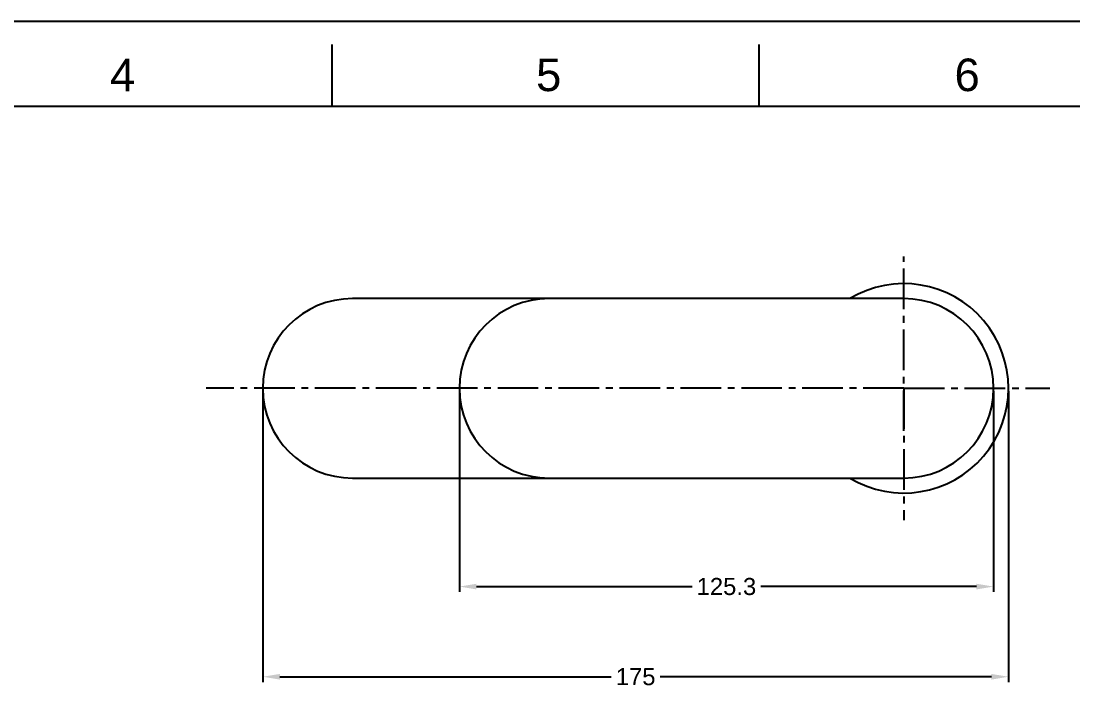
# Model space of a CAD drawing. Header units: millimetres. Extents: x 2985 to 3826, y 1462 to 2056.
# Drawn here: x 3332.6 to 3579.4, y 1900 to 2056.5 of the extents above; entities that cross this region are included whole.
import ezdxf

# ---------------------------------------------------------------- set-up
doc = ezdxf.new("R2010")
doc.units = ezdxf.units.MM
doc.linetypes.add('CENTER2', pattern=[28.575, 19.05, -3.175, 3.175, -3.175])
doc.layers.add('FORM', color=7, linetype='Continuous')
doc.styles.get("Standard").update_dxf_attribs({"font": 'arial.ttf'})
doc.dimstyles.new('사본(2) STANDARD', dxfattribs={"dimscale": 0, "dimtxt": 4, "dimasz": 4, "dimexe": 1.25, "dimexo": 0.625, "dimgap": 1.5, "dimtad": 3, "dimtih": 1, "dimtoh": 1, "dimdec": 1, "dimzin": 9, "dimdsep": 46, "dimtxsty": 'Standard', "dimcen": 2.5, "dimclrd": 3, "dimclre": 3, "dimclrt": 4, "dimadec": 0, "dimazin": 0, "dimtfac": 1, "dimtdec": 1, "dimtmove": 0, "dimatfit": 3, "dimfxl": 1.25, "dimtfill": 1, "dimtolj": 1, "dimtzin": 0, "dimarcsym": 0})

# ---------------------------------------------------------------- blocks, each defined once
blk = doc.blocks.new('*D8')
at = {"color": 3, "lineweight": -2, "transparency": 16777216}
for p, q in [((3389.33, 1969.68), (3389.33, 1901.4)), ((3564.24, 1969.68), (3564.24, 1901.4)), ((3393.33, 1902.65), (3471.04, 1902.65)), ((3560.24, 1902.65), (3482.53, 1902.65))]:
    blk.add_line(p, q, dxfattribs=at)
at = {"color": 3, "transparency": 16777216}
for points in [[(3393.33, 1903.31), (3393.33, 1901.98), (3389.33, 1902.65)], [(3560.24, 1903.31), (3560.24, 1901.98), (3564.24, 1902.65)]]:
    blk.add_solid(points, dxfattribs=at)
at = {"layer": 'Defpoints', "color": 0, "transparency": 16777216}
for p in [(3389.33, 1970.31), (3564.24, 1970.31), (3564.24, 1902.65)]:
    blk.add_point(p, dxfattribs=at)
at = {"color": 4, "transparency": 16777216, "insert": (3476.78, 1902.65), "char_height": 4, "attachment_point": 5, "bg_fill": 3, "box_fill_scale": 1.1, "bg_fill_color": 256, "bg_fill_true_color": 13158600, "bg_fill_transparency": 0}
blk.add_mtext('\\A1;175', dxfattribs=at)
blk = doc.blocks.new('*D9')
at = {"color": 3, "lineweight": -2, "transparency": 16777216}
for p, q in [((3435.44, 1969.68), (3435.44, 1922.55)), ((3560.73, 1969.68), (3560.73, 1922.55)), ((3439.44, 1923.8), (3490.02, 1923.8)), ((3556.73, 1923.8), (3506.14, 1923.8))]:
    blk.add_line(p, q, dxfattribs=at)
at = {"color": 3, "transparency": 16777216}
for points in [[(3439.44, 1924.47), (3439.44, 1923.14), (3435.44, 1923.8)], [(3556.73, 1924.47), (3556.73, 1923.14), (3560.73, 1923.8)]]:
    blk.add_solid(points, dxfattribs=at)
at = {"layer": 'Defpoints', "color": 0, "transparency": 16777216}
for p in [(3435.44, 1970.31), (3560.73, 1970.31), (3560.73, 1923.8)]:
    blk.add_point(p, dxfattribs=at)
at = {"color": 4, "transparency": 16777216, "insert": (3498.08, 1923.8), "char_height": 4, "attachment_point": 5, "bg_fill": 3, "box_fill_scale": 1.1, "bg_fill_color": 256, "bg_fill_true_color": 13158600, "bg_fill_transparency": 0}
blk.add_mtext('\\A1;125.3', dxfattribs=at)

msp = doc.modelspace()

# ---------------------------------------------------------------- linework, layer by layer
at = {"color": 1, "linetype": 'CENTER2', "ltscale": 0.5}
for p, q in [((3539.68, 1960.31), (3539.68, 2001.2)), ((3539.68, 1970.31), (3376.06, 1970.31)), ((3539.68, 1970.31), (3539.68, 1939.41)), ((3539.68, 1970.31), (3573.95, 1970.31))]:
    msp.add_line(p, q, dxfattribs=at)
at = {"color": 7, "linetype": 'Continuous'}
for p, q in [((3539.68, 1991.35), (3410.38, 1991.35)), ((3410.38, 1949.26), (3539.68, 1949.26))]:
    msp.add_line(p, q, dxfattribs=at)
for centre, radius, start, end in [((3539.68, 1970.31), 24.56, 239.0078, 120.9922), ((3410.38, 1970.31), 21.05, 90, 270), ((3456.49, 1970.31), 21.05, 90, 270), ((3539.68, 1970.31), 21.05, 270, 90)]:
    msp.add_arc(centre, radius, start, end, dxfattribs=at)
at = {"layer": 'FORM', "color": 7, "linetype": 'Continuous'}
for p, q in [((2985.13, 2056.47), (3826.13, 2056.47)), ((3405.63, 2036.44), (3405.63, 2051)), ((3505.75, 2036.44), (3505.75, 2051)), ((3806.11, 2036.44), (3005.16, 2036.44))]:
    msp.add_line(p, q, dxfattribs=at)

# ---------------------------------------------------------------- texts
at = {"layer": 'FORM', "color": 7, "linetype": 'Continuous', "char_height": 7.63, "attachment_point": 5}
for s, insert in [('4', (3356.43, 2043.79)), ('5', (3456.39, 2043.79)), ('6', (3554.55, 2043.79))]:
    msp.add_mtext_dynamic_manual_height_columns(s, width=50.0595, gutter_width=12.51, heights=[0], dxfattribs=dict(at, insert=insert))

# ---------------------------------------------------------------- next in the draw order: dimensions: what is measured, and where the dimension line sits
dim = msp.add_linear_dim(base=(3564.24, 1902.65), p1=(3389.33, 1970.31), p2=(3564.24, 1970.31), text='175', dimstyle='사본(2) STANDARD', override={"dimscale": 1, "dimtad": 0})
dim.commit()
dim.dimension.update_dxf_attribs({"geometry": '*D8', "text_midpoint": (3476.78, 1902.65)})

# ---------------------------------------------------------------- next in the draw order: dimensions: what is measured, and where the dimension line sits
dim = msp.add_linear_dim(base=(3560.73, 1923.8), p1=(3435.44, 1970.31), p2=(3560.73, 1970.31), dimstyle='사본(2) STANDARD', override={"dimscale": 1, "dimtad": 0})
dim.commit()
dim.dimension.update_dxf_attribs({"geometry": '*D9', "text_midpoint": (3498.08, 1923.8)})

doc.saveas('drawing.dxf')
